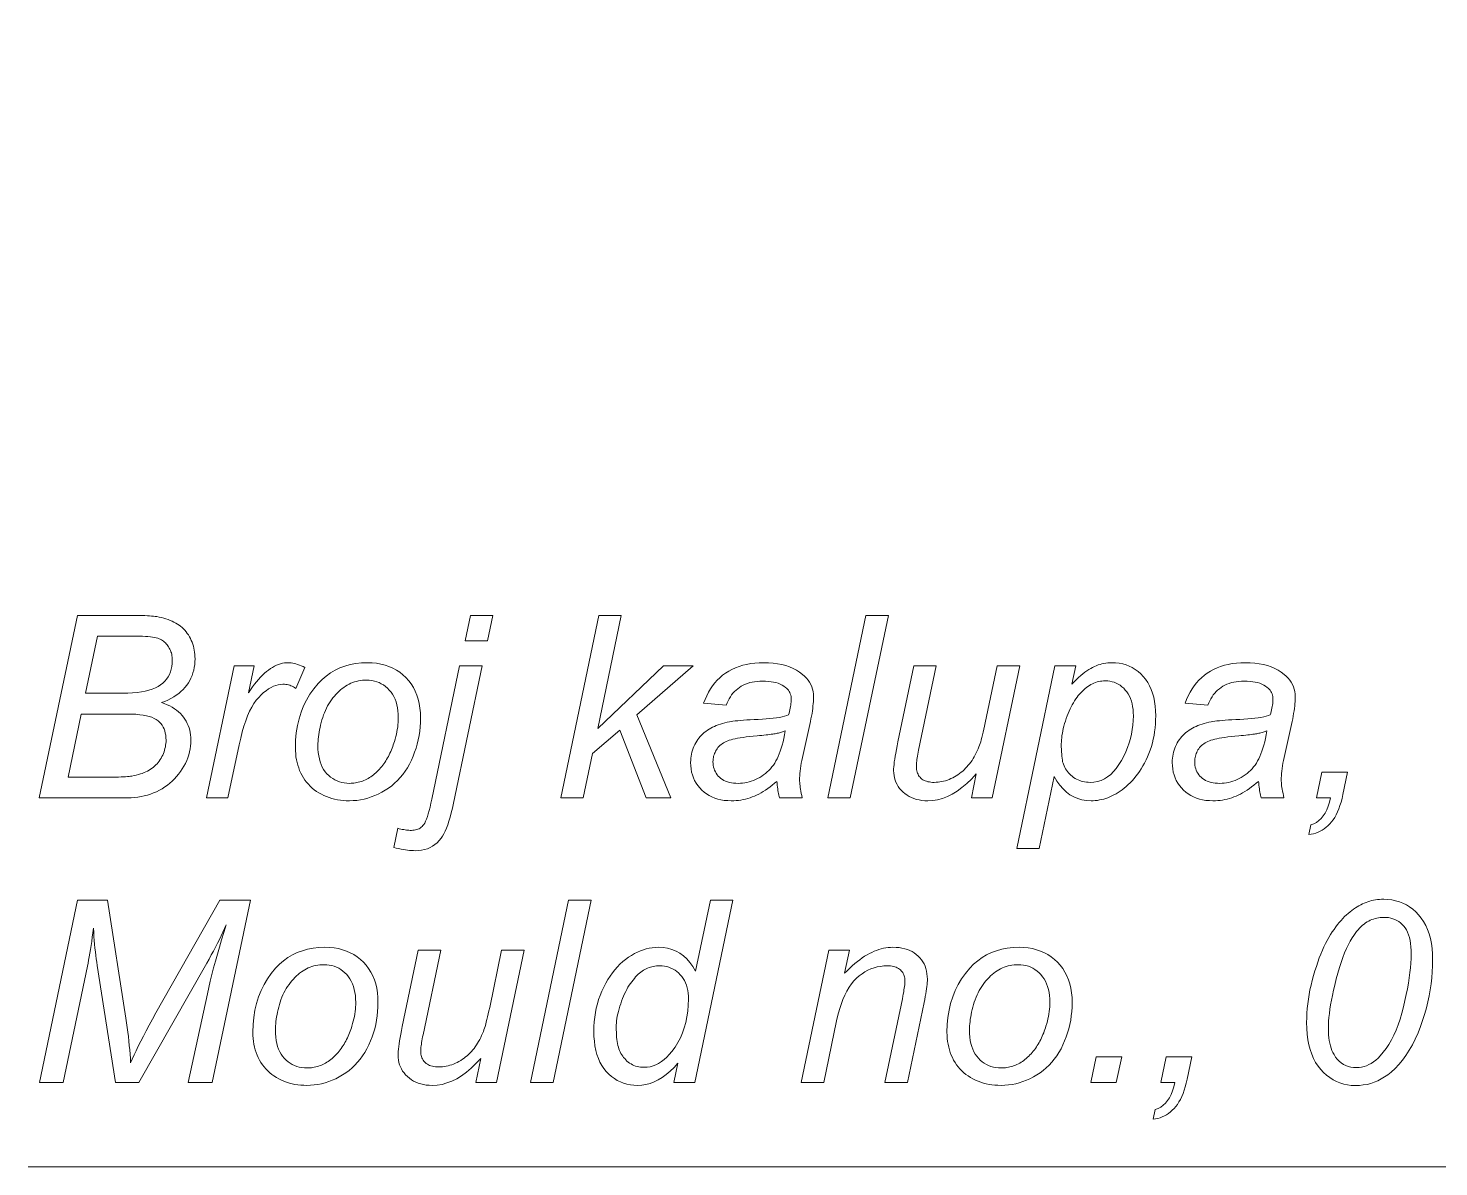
# Model space of a CAD drawing. Extents: x 0 to 420, y 0 to 594.
# Drawn here: x 56.92 to 80.12, y 207.72 to 226.45 of the extents above; entities that cross this region are included whole.
import ezdxf

# ---------------------------------------------------------------- set-up
doc = ezdxf.new("R2010")
doc.units = 0

msp = doc.modelspace()

# ---------------------------------------------------------------- linework, layer by layer
at = {"lineweight": 13}
msp.add_lwpolyline([(132.351, 299.588), (115.354, 207.718), (56.916, 207.718)], dxfattribs=at)
for points in [[(57.098, 213.788), (57.726, 216.788), (58.655, 216.788), (58.705, 216.788), (58.751, 216.787), (58.796, 216.786), (58.837, 216.785), (58.876, 216.783), (58.913, 216.781), (58.946, 216.778), (58.977, 216.775), (59.006, 216.771), (59.032, 216.768), (59.071, 216.76), (59.109, 216.752), (59.146, 216.742), (59.182, 216.731), (59.217, 216.72), (59.25, 216.707), (59.282, 216.693), (59.313, 216.679), (59.342, 216.663), (59.37, 216.646), (59.397, 216.628), (59.423, 216.609), (59.448, 216.588), (59.471, 216.566), (59.493, 216.543), (59.514, 216.519), (59.533, 216.493), (59.551, 216.466), (59.569, 216.438), (59.584, 216.408), (59.599, 216.378), (59.612, 216.347), (59.623, 216.315), (59.633, 216.283), (59.641, 216.25), (59.648, 216.217), (59.653, 216.182), (59.657, 216.147), (59.659, 216.112), (59.66, 216.076), (59.659, 216.027), (59.655, 215.979), (59.648, 215.933), (59.638, 215.887), (59.626, 215.843), (59.611, 215.8), (59.593, 215.758), (59.573, 215.718), (59.55, 215.678), (59.524, 215.64), (59.495, 215.603), (59.464, 215.568), (59.429, 215.535), (59.392, 215.504), (59.352, 215.474), (59.309, 215.447), (59.263, 215.421), (59.214, 215.396), (59.162, 215.374), (59.107, 215.354), (59.155, 215.337), (59.2, 215.318), (59.243, 215.298), (59.283, 215.277), (59.32, 215.254), (59.355, 215.229), (59.388, 215.202), (59.419, 215.174), (59.446, 215.144), (59.472, 215.113), (59.495, 215.08), (59.515, 215.047), (59.533, 215.012), (59.549, 214.976), (59.562, 214.939), (59.573, 214.901), (59.582, 214.862), (59.588, 214.821), (59.591, 214.78), (59.592, 214.738), (59.591, 214.688), (59.587, 214.639), (59.58, 214.591), (59.57, 214.543), (59.557, 214.495), (59.541, 214.448), (59.523, 214.401), (59.501, 214.354), (59.477, 214.308), (59.45, 214.263), (59.421, 214.218), (59.39, 214.176), (59.357, 214.136), (59.322, 214.098), (59.285, 214.062), (59.246, 214.027), (59.206, 213.995), (59.164, 213.966), (59.12, 213.938), (59.074, 213.912), (59.026, 213.888), (58.978, 213.867), (58.928, 213.849), (58.878, 213.833), (58.826, 213.819), (58.773, 213.808), (58.719, 213.799), (58.664, 213.793), (58.608, 213.789), (58.551, 213.788)], [(64.103, 216.369), (64.191, 216.788), (64.557, 216.788), (64.469, 216.369)], [(65.676, 213.788), (66.305, 216.788), (66.673, 216.788), (66.284, 214.928), (67.365, 215.961), (67.854, 215.961), (66.927, 215.151), (67.487, 213.788), (67.082, 213.788), (66.648, 214.903), (66.198, 214.515), (66.047, 213.788)], [(70.07, 213.788), (70.696, 216.788), (71.067, 216.788), (70.44, 213.788)], [(57.859, 215.507), (58.467, 215.507), (58.552, 215.508), (58.632, 215.513), (58.706, 215.52), (58.777, 215.529), (58.842, 215.542), (58.902, 215.557), (58.957, 215.575), (59.008, 215.596), (59.053, 215.62), (59.094, 215.646), (59.131, 215.675), (59.163, 215.707), (59.192, 215.741), (59.217, 215.778), (59.238, 215.817), (59.255, 215.859), (59.268, 215.903), (59.278, 215.95), (59.284, 215.999), (59.285, 216.051), (59.285, 216.076), (59.283, 216.101), (59.28, 216.124), (59.276, 216.147), (59.271, 216.17), (59.264, 216.191), (59.256, 216.212), (59.248, 216.232), (59.237, 216.252), (59.226, 216.27), (59.214, 216.288), (59.201, 216.305), (59.187, 216.321), (59.172, 216.336), (59.157, 216.35), (59.141, 216.363), (59.124, 216.375), (59.106, 216.386), (59.087, 216.395), (59.068, 216.404), (59.046, 216.412), (59.021, 216.419), (58.992, 216.426), (58.96, 216.431), (58.925, 216.436), (58.885, 216.44), (58.843, 216.443), (58.797, 216.445), (58.747, 216.446), (58.694, 216.446), (58.056, 216.446)], [(59.85, 213.788), (60.305, 215.961), (60.632, 215.961), (60.54, 215.517), (60.573, 215.566), (60.607, 215.613), (60.64, 215.656), (60.673, 215.698), (60.706, 215.736), (60.739, 215.772), (60.771, 215.805), (60.804, 215.836), (60.836, 215.864), (60.868, 215.89), (60.901, 215.913), (60.933, 215.933), (60.965, 215.951), (60.998, 215.967), (61.031, 215.98), (61.064, 215.991), (61.097, 216), (61.13, 216.006), (61.163, 216.009), (61.197, 216.01), (61.219, 216.01), (61.243, 216.007), (61.268, 216.003), (61.293, 215.998), (61.32, 215.99), (61.348, 215.982), (61.377, 215.971), (61.406, 215.959), (61.437, 215.946), (61.469, 215.931), (61.318, 215.587), (61.298, 215.6), (61.278, 215.612), (61.258, 215.622), (61.238, 215.631), (61.217, 215.639), (61.196, 215.645), (61.174, 215.65), (61.152, 215.654), (61.13, 215.656), (61.107, 215.656), (61.068, 215.654), (61.029, 215.648), (60.989, 215.637), (60.95, 215.622), (60.91, 215.602), (60.87, 215.578), (60.83, 215.55), (60.789, 215.518), (60.749, 215.481), (60.708, 215.439), (60.668, 215.393), (60.629, 215.339), (60.593, 215.278), (60.558, 215.211), (60.525, 215.136), (60.494, 215.055), (60.464, 214.966), (60.437, 214.871), (60.411, 214.769), (60.386, 214.66), (60.202, 213.788)], [(61.311, 214.613), (61.315, 214.738), (61.326, 214.859), (61.345, 214.975), (61.371, 215.087), (61.405, 215.194), (61.446, 215.298), (61.495, 215.396), (61.551, 215.491), (61.615, 215.581), (61.686, 215.667), (61.75, 215.732), (61.817, 215.79), (61.889, 215.842), (61.964, 215.887), (62.043, 215.924), (62.126, 215.955), (62.213, 215.979), (62.303, 215.997), (62.398, 216.007), (62.496, 216.01), (62.573, 216.008), (62.647, 216.001), (62.718, 215.988), (62.786, 215.971), (62.851, 215.949), (62.913, 215.922), (62.972, 215.89), (63.027, 215.853), (63.08, 215.812), (63.13, 215.765), (63.175, 215.714), (63.216, 215.66), (63.252, 215.602), (63.284, 215.541), (63.31, 215.476), (63.332, 215.408), (63.348, 215.337), (63.36, 215.262), (63.368, 215.184), (63.37, 215.102), (63.369, 215.027), (63.364, 214.954), (63.356, 214.882), (63.346, 214.811), (63.332, 214.74), (63.316, 214.671), (63.296, 214.603), (63.273, 214.536), (63.247, 214.47), (63.219, 214.405), (63.187, 214.342), (63.153, 214.282), (63.116, 214.225), (63.077, 214.171), (63.035, 214.12), (62.991, 214.072), (62.944, 214.028), (62.895, 213.986), (62.842, 213.947), (62.788, 213.911), (62.732, 213.878), (62.675, 213.849), (62.618, 213.823), (62.56, 213.801), (62.501, 213.782), (62.442, 213.766), (62.382, 213.754), (62.322, 213.746), (62.261, 213.741), (62.2, 213.739), (62.149, 213.74), (62.1, 213.743), (62.051, 213.749), (62.004, 213.756), (61.957, 213.766), (61.912, 213.778), (61.867, 213.792), (61.823, 213.808), (61.78, 213.827), (61.738, 213.847), (61.698, 213.87), (61.659, 213.894), (61.622, 213.921), (61.588, 213.949), (61.555, 213.978), (61.524, 214.01), (61.495, 214.043), (61.469, 214.079), (61.444, 214.116), (61.421, 214.154), (61.4, 214.195), (61.381, 214.236), (61.365, 214.279), (61.351, 214.323), (61.339, 214.368), (61.329, 214.415), (61.321, 214.462), (61.316, 214.511), (61.313, 214.561)], [(62.93, 212.972), (62.996, 213.287), (63.021, 213.28), (63.045, 213.274), (63.069, 213.269), (63.093, 213.264), (63.115, 213.261), (63.138, 213.257), (63.159, 213.255), (63.18, 213.253), (63.201, 213.252), (63.221, 213.252), (63.244, 213.253), (63.266, 213.255), (63.288, 213.259), (63.308, 213.265), (63.327, 213.272), (63.346, 213.28), (63.363, 213.291), (63.38, 213.302), (63.395, 213.316), (63.41, 213.331), (63.424, 213.349), (63.438, 213.373), (63.453, 213.403), (63.467, 213.438), (63.482, 213.479), (63.497, 213.526), (63.511, 213.578), (63.526, 213.636), (63.541, 213.699), (63.556, 213.768), (64.013, 215.961), (64.383, 215.961), (63.912, 213.7), (63.895, 213.618), (63.876, 213.541), (63.857, 213.47), (63.838, 213.404), (63.818, 213.344), (63.797, 213.289), (63.776, 213.239), (63.755, 213.195), (63.732, 213.156), (63.71, 213.123), (63.678, 213.084), (63.644, 213.049), (63.607, 213.019), (63.568, 212.992), (63.526, 212.969), (63.482, 212.951), (63.436, 212.937), (63.387, 212.927), (63.336, 212.92), (63.282, 212.918), (63.252, 212.919), (63.222, 212.92), (63.189, 212.923), (63.156, 212.927), (63.121, 212.932), (63.086, 212.938), (63.049, 212.944), (63.01, 212.952), (62.971, 212.961)], [(69.233, 214.058), (69.195, 214.026), (69.157, 213.995), (69.119, 213.967), (69.081, 213.94), (69.044, 213.915), (69.007, 213.891), (68.971, 213.87), (68.934, 213.85), (68.898, 213.832), (68.863, 213.816), (68.827, 213.801), (68.79, 213.788), (68.754, 213.777), (68.716, 213.767), (68.678, 213.758), (68.64, 213.751), (68.601, 213.746), (68.562, 213.742), (68.522, 213.74), (68.482, 213.739), (68.423, 213.741), (68.366, 213.746), (68.312, 213.755), (68.26, 213.767), (68.21, 213.783), (68.163, 213.803), (68.118, 213.826), (68.075, 213.852), (68.035, 213.882), (67.997, 213.916), (67.962, 213.952), (67.931, 213.991), (67.903, 214.031), (67.879, 214.073), (67.859, 214.118), (67.842, 214.164), (67.829, 214.212), (67.82, 214.263), (67.815, 214.315), (67.813, 214.369), (67.814, 214.405), (67.816, 214.44), (67.82, 214.475), (67.826, 214.508), (67.834, 214.541), (67.843, 214.573), (67.853, 214.604), (67.866, 214.634), (67.88, 214.663), (67.896, 214.692), (67.913, 214.719), (67.931, 214.745), (67.95, 214.771), (67.971, 214.795), (67.992, 214.818), (68.015, 214.84), (68.038, 214.861), (68.063, 214.88), (68.089, 214.899), (68.116, 214.917), (68.144, 214.933), (68.173, 214.949), (68.203, 214.963), (68.235, 214.977), (68.268, 214.99), (68.302, 215.001), (68.338, 215.012), (68.374, 215.022), (68.412, 215.031), (68.451, 215.038), (68.478, 215.043), (68.51, 215.048), (68.546, 215.052), (68.587, 215.056), (68.632, 215.06), (68.682, 215.064), (68.736, 215.068), (68.794, 215.071), (68.857, 215.074), (68.925, 215.077), (68.993, 215.081), (69.057, 215.085), (69.117, 215.09), (69.173, 215.096), (69.225, 215.103), (69.273, 215.111), (69.317, 215.119), (69.357, 215.129), (69.393, 215.14), (69.425, 215.151), (69.434, 215.181), (69.441, 215.209), (69.447, 215.237), (69.453, 215.264), (69.458, 215.29), (69.461, 215.314), (69.464, 215.338), (69.467, 215.361), (69.468, 215.382), (69.468, 215.403), (69.467, 215.428), (69.465, 215.452), (69.46, 215.475), (69.453, 215.497), (69.445, 215.518), (69.434, 215.537), (69.422, 215.556), (69.408, 215.574), (69.392, 215.59), (69.374, 215.605), (69.347, 215.625), (69.318, 215.642), (69.286, 215.657), (69.252, 215.671), (69.216, 215.682), (69.177, 215.691), (69.136, 215.698), (69.092, 215.703), (69.046, 215.707), (68.998, 215.708), (68.952, 215.707), (68.908, 215.703), (68.865, 215.698), (68.825, 215.691), (68.786, 215.682), (68.748, 215.67), (68.713, 215.657), (68.679, 215.641), (68.647, 215.624), (68.616, 215.604), (68.587, 215.583), (68.56, 215.559), (68.534, 215.534), (68.51, 215.508), (68.488, 215.479), (68.467, 215.449), (68.448, 215.417), (68.43, 215.383), (68.414, 215.348), (68.4, 215.311), (68.026, 215.343), (68.05, 215.406), (68.077, 215.467), (68.106, 215.524), (68.139, 215.578), (68.174, 215.629), (68.211, 215.677), (68.252, 215.722), (68.295, 215.764), (68.34, 215.803), (68.389, 215.839), (68.44, 215.871), (68.493, 215.9), (68.55, 215.926), (68.609, 215.949), (68.67, 215.967), (68.734, 215.983), (68.801, 215.995), (68.87, 216.004), (68.942, 216.009), (69.016, 216.01), (69.095, 216.008), (69.171, 216.003), (69.243, 215.993), (69.312, 215.98), (69.377, 215.962), (69.439, 215.941), (69.498, 215.916), (69.554, 215.887), (69.606, 215.855), (69.655, 215.818), (69.689, 215.789), (69.719, 215.757), (69.746, 215.724), (69.77, 215.69), (69.79, 215.653), (69.806, 215.615), (69.818, 215.575), (69.827, 215.534), (69.833, 215.491), (69.835, 215.446), (69.834, 215.41), (69.833, 215.374), (69.83, 215.336), (69.826, 215.298), (69.822, 215.258), (69.816, 215.217), (69.81, 215.175), (69.802, 215.132), (69.793, 215.088), (69.783, 215.042), (69.663, 214.502), (69.652, 214.452), (69.642, 214.403), (69.633, 214.356), (69.626, 214.311), (69.62, 214.268), (69.615, 214.227), (69.611, 214.188), (69.608, 214.151), (69.606, 214.116), (69.605, 214.083), (69.606, 214.061), (69.607, 214.038), (69.609, 214.013), (69.613, 213.986), (69.617, 213.958), (69.622, 213.928), (69.627, 213.895), (69.634, 213.861), (69.642, 213.826), (69.65, 213.788), (69.276, 213.788), (69.27, 213.81), (69.264, 213.833), (69.259, 213.857), (69.254, 213.882), (69.25, 213.909), (69.246, 213.936), (69.242, 213.965), (69.239, 213.995), (69.236, 214.026)], [(72.513, 214.181), (72.435, 214.097), (72.356, 214.022), (72.277, 213.956), (72.198, 213.898), (72.118, 213.849), (72.038, 213.81), (71.957, 213.779), (71.876, 213.757), (71.795, 213.743), (71.713, 213.739), (71.664, 213.74), (71.616, 213.745), (71.571, 213.752), (71.527, 213.762), (71.486, 213.775), (71.446, 213.791), (71.408, 213.81), (71.373, 213.831), (71.339, 213.856), (71.307, 213.883), (71.278, 213.913), (71.251, 213.943), (71.228, 213.976), (71.208, 214.009), (71.191, 214.044), (71.177, 214.08), (71.166, 214.117), (71.159, 214.155), (71.154, 214.195), (71.152, 214.236), (71.153, 214.266), (71.155, 214.299), (71.159, 214.336), (71.164, 214.377), (71.17, 214.422), (71.178, 214.471), (71.187, 214.524), (71.197, 214.581), (71.209, 214.642), (71.222, 214.707), (71.484, 215.961), (71.854, 215.961), (71.564, 214.572), (71.557, 214.538), (71.551, 214.505), (71.545, 214.474), (71.54, 214.445), (71.536, 214.417), (71.533, 214.391), (71.53, 214.366), (71.528, 214.343), (71.527, 214.322), (71.527, 214.302), (71.528, 214.278), (71.53, 214.255), (71.534, 214.233), (71.539, 214.212), (71.546, 214.192), (71.554, 214.174), (71.564, 214.156), (71.575, 214.14), (71.587, 214.125), (71.602, 214.11), (71.617, 214.097), (71.634, 214.086), (71.653, 214.075), (71.673, 214.066), (71.694, 214.059), (71.717, 214.053), (71.741, 214.048), (71.766, 214.045), (71.793, 214.042), (71.822, 214.042), (71.853, 214.043), (71.884, 214.045), (71.914, 214.049), (71.945, 214.054), (71.975, 214.061), (72.006, 214.069), (72.036, 214.079), (72.066, 214.09), (72.096, 214.103), (72.126, 214.118), (72.155, 214.133), (72.183, 214.15), (72.211, 214.168), (72.238, 214.187), (72.264, 214.207), (72.289, 214.228), (72.313, 214.25), (72.337, 214.273), (72.359, 214.297), (72.381, 214.322), (72.402, 214.348), (72.423, 214.376), (72.442, 214.404), (72.461, 214.433), (72.479, 214.463), (72.496, 214.494), (72.512, 214.526), (72.528, 214.559), (72.542, 214.592), (72.556, 214.627), (72.565, 214.651), (72.575, 214.679), (72.585, 214.71), (72.595, 214.744), (72.605, 214.782), (72.615, 214.823), (72.626, 214.868), (72.638, 214.916), (72.649, 214.967), (72.661, 215.022), (72.857, 215.961), (73.228, 215.961), (72.773, 213.788), (72.431, 213.788)], [(73.178, 212.955), (73.807, 215.961), (74.148, 215.961), (74.085, 215.658), (74.123, 215.697), (74.159, 215.733), (74.196, 215.767), (74.231, 215.798), (74.265, 215.827), (74.299, 215.853), (74.332, 215.877), (74.364, 215.898), (74.395, 215.917), (74.426, 215.934), (74.456, 215.948), (74.487, 215.961), (74.517, 215.973), (74.549, 215.983), (74.58, 215.991), (74.612, 215.998), (74.645, 216.004), (74.677, 216.007), (74.711, 216.01), (74.744, 216.01), (74.805, 216.008), (74.864, 216.001), (74.921, 215.99), (74.976, 215.974), (75.028, 215.954), (75.079, 215.929), (75.127, 215.9), (75.173, 215.866), (75.218, 215.827), (75.26, 215.784), (75.298, 215.737), (75.333, 215.686), (75.364, 215.631), (75.391, 215.572), (75.413, 215.509), (75.431, 215.443), (75.446, 215.372), (75.456, 215.297), (75.462, 215.219), (75.464, 215.137), (75.463, 215.069), (75.46, 215.003), (75.454, 214.938), (75.446, 214.875), (75.436, 214.812), (75.424, 214.751), (75.409, 214.691), (75.392, 214.632), (75.373, 214.574), (75.352, 214.518), (75.329, 214.463), (75.305, 214.41), (75.28, 214.36), (75.253, 214.312), (75.226, 214.266), (75.198, 214.222), (75.169, 214.18), (75.139, 214.141), (75.108, 214.103), (75.075, 214.068), (75.043, 214.035), (75.01, 214.004), (74.977, 213.975), (74.944, 213.947), (74.911, 213.921), (74.877, 213.897), (74.844, 213.875), (74.811, 213.854), (74.777, 213.836), (74.744, 213.819), (74.71, 213.804), (74.676, 213.79), (74.642, 213.778), (74.608, 213.768), (74.574, 213.759), (74.54, 213.752), (74.505, 213.746), (74.47, 213.742), (74.435, 213.74), (74.4, 213.739), (74.324, 213.743), (74.251, 213.755), (74.181, 213.775), (74.116, 213.802), (74.053, 213.838), (73.994, 213.882), (73.939, 213.933), (73.887, 213.993), (73.839, 214.061), (73.794, 214.136), (73.549, 212.955)], [(77.157, 214.058), (77.118, 214.026), (77.08, 213.995), (77.042, 213.967), (77.005, 213.94), (76.968, 213.915), (76.931, 213.891), (76.894, 213.87), (76.858, 213.85), (76.822, 213.832), (76.786, 213.816), (76.75, 213.801), (76.714, 213.788), (76.677, 213.777), (76.64, 213.767), (76.602, 213.758), (76.564, 213.751), (76.525, 213.746), (76.486, 213.742), (76.446, 213.74), (76.406, 213.739), (76.347, 213.741), (76.29, 213.746), (76.236, 213.755), (76.184, 213.767), (76.134, 213.783), (76.087, 213.803), (76.042, 213.826), (75.999, 213.852), (75.959, 213.882), (75.921, 213.916), (75.886, 213.952), (75.854, 213.991), (75.827, 214.031), (75.803, 214.073), (75.782, 214.118), (75.766, 214.164), (75.753, 214.212), (75.744, 214.263), (75.738, 214.315), (75.736, 214.369), (75.737, 214.405), (75.74, 214.44), (75.744, 214.475), (75.75, 214.508), (75.757, 214.541), (75.766, 214.573), (75.777, 214.604), (75.789, 214.634), (75.804, 214.663), (75.819, 214.692), (75.836, 214.719), (75.855, 214.745), (75.874, 214.771), (75.894, 214.795), (75.916, 214.818), (75.938, 214.84), (75.962, 214.861), (75.987, 214.88), (76.012, 214.899), (76.039, 214.917), (76.067, 214.933), (76.097, 214.949), (76.127, 214.963), (76.159, 214.977), (76.192, 214.99), (76.226, 215.001), (76.261, 215.012), (76.298, 215.022), (76.336, 215.031), (76.375, 215.038), (76.402, 215.043), (76.434, 215.048), (76.47, 215.052), (76.511, 215.056), (76.556, 215.06), (76.605, 215.064), (76.659, 215.068), (76.718, 215.071), (76.781, 215.074), (76.849, 215.077), (76.916, 215.081), (76.98, 215.085), (77.04, 215.09), (77.096, 215.096), (77.148, 215.103), (77.196, 215.111), (77.24, 215.119), (77.28, 215.129), (77.317, 215.14), (77.349, 215.151), (77.357, 215.181), (77.364, 215.209), (77.371, 215.237), (77.376, 215.264), (77.381, 215.29), (77.385, 215.314), (77.388, 215.338), (77.39, 215.361), (77.391, 215.382), (77.392, 215.403), (77.391, 215.428), (77.388, 215.452), (77.383, 215.475), (77.377, 215.497), (77.368, 215.518), (77.358, 215.537), (77.346, 215.556), (77.332, 215.574), (77.316, 215.59), (77.298, 215.605), (77.271, 215.625), (77.241, 215.642), (77.21, 215.657), (77.176, 215.671), (77.139, 215.682), (77.1, 215.691), (77.059, 215.698), (77.016, 215.703), (76.97, 215.707), (76.921, 215.708), (76.875, 215.707), (76.831, 215.703), (76.789, 215.698), (76.748, 215.691), (76.709, 215.682), (76.672, 215.67), (76.636, 215.657), (76.602, 215.641), (76.57, 215.624), (76.54, 215.604), (76.511, 215.583), (76.483, 215.559), (76.458, 215.534), (76.434, 215.508), (76.411, 215.479), (76.391, 215.449), (76.371, 215.417), (76.354, 215.383), (76.338, 215.348), (76.324, 215.311), (75.949, 215.343), (75.973, 215.406), (76, 215.467), (76.03, 215.524), (76.062, 215.578), (76.097, 215.629), (76.135, 215.677), (76.175, 215.722), (76.218, 215.764), (76.264, 215.803), (76.312, 215.839), (76.363, 215.871), (76.417, 215.9), (76.473, 215.926), (76.532, 215.949), (76.594, 215.967), (76.658, 215.983), (76.724, 215.995), (76.793, 216.004), (76.865, 216.009), (76.94, 216.01), (77.019, 216.008), (77.094, 216.003), (77.166, 215.993), (77.235, 215.98), (77.301, 215.962), (77.363, 215.941), (77.422, 215.916), (77.477, 215.887), (77.529, 215.855), (77.578, 215.818), (77.612, 215.789), (77.643, 215.757), (77.67, 215.724), (77.693, 215.69), (77.713, 215.653), (77.729, 215.615), (77.742, 215.575), (77.751, 215.534), (77.756, 215.491), (77.758, 215.446), (77.758, 215.41), (77.756, 215.374), (77.754, 215.336), (77.75, 215.298), (77.745, 215.258), (77.74, 215.217), (77.733, 215.175), (77.725, 215.132), (77.717, 215.088), (77.707, 215.042), (77.586, 214.502), (77.575, 214.452), (77.566, 214.403), (77.557, 214.356), (77.55, 214.311), (77.543, 214.268), (77.538, 214.227), (77.534, 214.188), (77.531, 214.151), (77.53, 214.116), (77.529, 214.083), (77.529, 214.061), (77.531, 214.038), (77.533, 214.013), (77.536, 213.986), (77.54, 213.958), (77.545, 213.928), (77.551, 213.895), (77.558, 213.861), (77.565, 213.826), (77.574, 213.788), (77.2, 213.788), (77.194, 213.81), (77.188, 213.833), (77.183, 213.857), (77.178, 213.882), (77.173, 213.909), (77.169, 213.936), (77.166, 213.965), (77.162, 213.995), (77.159, 214.026)], [(61.682, 214.65), (61.683, 214.59), (61.688, 214.533), (61.695, 214.479), (61.705, 214.428), (61.719, 214.38), (61.735, 214.335), (61.754, 214.293), (61.776, 214.253), (61.801, 214.217), (61.829, 214.184), (61.859, 214.154), (61.891, 214.127), (61.925, 214.103), (61.96, 214.083), (61.996, 214.065), (62.035, 214.051), (62.075, 214.04), (62.116, 214.032), (62.159, 214.027), (62.204, 214.025), (62.227, 214.026), (62.251, 214.027), (62.275, 214.03), (62.298, 214.033), (62.322, 214.037), (62.345, 214.043), (62.369, 214.049), (62.392, 214.056), (62.416, 214.064), (62.439, 214.074), (62.462, 214.084), (62.485, 214.095), (62.507, 214.107), (62.53, 214.12), (62.552, 214.134), (62.573, 214.149), (62.594, 214.165), (62.615, 214.183), (62.636, 214.201), (62.656, 214.22), (62.676, 214.24), (62.695, 214.26), (62.713, 214.281), (62.731, 214.303), (62.749, 214.325), (62.766, 214.348), (62.782, 214.371), (62.797, 214.395), (62.812, 214.419), (62.827, 214.444), (62.841, 214.469), (62.854, 214.495), (62.867, 214.521), (62.879, 214.548), (62.89, 214.575), (62.902, 214.602), (62.912, 214.63), (62.922, 214.658), (62.931, 214.686), (62.94, 214.715), (62.952, 214.755), (62.963, 214.795), (62.973, 214.835), (62.981, 214.875), (62.988, 214.914), (62.994, 214.952), (62.998, 214.991), (63.001, 215.029), (63.003, 215.066), (63.004, 215.104), (63.002, 215.161), (62.998, 215.216), (62.99, 215.269), (62.98, 215.319), (62.967, 215.366), (62.95, 215.41), (62.931, 215.452), (62.909, 215.491), (62.884, 215.527), (62.855, 215.561), (62.825, 215.592), (62.793, 215.62), (62.759, 215.644), (62.724, 215.665), (62.688, 215.683), (62.65, 215.698), (62.61, 215.709), (62.569, 215.717), (62.526, 215.722), (62.482, 215.724), (62.447, 215.723), (62.414, 215.721), (62.38, 215.716), (62.348, 215.711), (62.316, 215.703), (62.284, 215.694), (62.253, 215.683), (62.223, 215.671), (62.194, 215.657), (62.165, 215.641), (62.136, 215.624), (62.109, 215.605), (62.081, 215.584), (62.055, 215.562), (62.028, 215.539), (62.003, 215.514), (61.978, 215.487), (61.953, 215.459), (61.929, 215.43), (61.906, 215.399), (61.883, 215.366), (61.862, 215.333), (61.842, 215.298), (61.823, 215.263), (61.806, 215.226), (61.789, 215.188), (61.774, 215.15), (61.76, 215.11), (61.748, 215.069), (61.736, 215.027), (61.726, 214.985), (61.717, 214.944), (61.708, 214.904), (61.701, 214.865), (61.695, 214.827), (61.69, 214.79), (61.687, 214.753), (61.684, 214.718), (61.682, 214.683)], [(73.911, 214.676), (73.911, 214.629), (73.912, 214.585), (73.914, 214.544), (73.917, 214.505), (73.92, 214.47), (73.924, 214.438), (73.928, 214.408), (73.933, 214.382), (73.939, 214.359), (73.946, 214.339), (73.957, 214.312), (73.969, 214.287), (73.982, 214.263), (73.997, 214.24), (74.013, 214.218), (74.031, 214.197), (74.05, 214.177), (74.07, 214.158), (74.091, 214.141), (74.114, 214.124), (74.137, 214.108), (74.162, 214.094), (74.187, 214.082), (74.213, 214.071), (74.239, 214.062), (74.267, 214.055), (74.295, 214.049), (74.324, 214.045), (74.353, 214.043), (74.384, 214.042), (74.446, 214.045), (74.507, 214.056), (74.564, 214.074), (74.619, 214.099), (74.672, 214.132), (74.723, 214.171), (74.77, 214.218), (74.816, 214.272), (74.859, 214.333), (74.899, 214.401), (74.937, 214.473), (74.97, 214.545), (75, 214.618), (75.025, 214.691), (75.047, 214.764), (75.064, 214.837), (75.078, 214.911), (75.088, 214.985), (75.094, 215.06), (75.096, 215.135), (75.095, 215.189), (75.091, 215.24), (75.084, 215.289), (75.075, 215.335), (75.063, 215.379), (75.048, 215.421), (75.031, 215.46), (75.011, 215.496), (74.989, 215.53), (74.964, 215.561), (74.937, 215.59), (74.909, 215.615), (74.879, 215.638), (74.848, 215.658), (74.816, 215.674), (74.782, 215.688), (74.747, 215.698), (74.711, 215.706), (74.674, 215.71), (74.635, 215.712), (74.607, 215.711), (74.58, 215.709), (74.553, 215.705), (74.526, 215.7), (74.499, 215.693), (74.473, 215.685), (74.448, 215.675), (74.423, 215.664), (74.398, 215.651), (74.373, 215.637), (74.35, 215.621), (74.326, 215.604), (74.303, 215.586), (74.28, 215.565), (74.257, 215.544), (74.235, 215.521), (74.213, 215.496), (74.191, 215.47), (74.17, 215.443), (74.149, 215.414), (74.129, 215.384), (74.11, 215.352), (74.091, 215.319), (74.072, 215.285), (74.055, 215.249), (74.038, 215.212), (74.022, 215.174), (74.007, 215.134), (73.992, 215.093), (73.979, 215.051), (73.966, 215.008), (73.954, 214.967), (73.944, 214.927), (73.935, 214.888), (73.928, 214.85), (73.922, 214.813), (73.917, 214.777), (73.914, 214.742), (73.912, 214.709)], [(57.571, 214.128), (58.254, 214.128), (58.307, 214.128), (58.356, 214.128), (58.401, 214.129), (58.443, 214.131), (58.482, 214.132), (58.517, 214.134), (58.548, 214.137), (58.576, 214.14), (58.6, 214.143), (58.62, 214.146), (58.658, 214.153), (58.694, 214.161), (58.728, 214.17), (58.761, 214.18), (58.793, 214.19), (58.823, 214.202), (58.852, 214.215), (58.879, 214.228), (58.905, 214.242), (58.929, 214.258), (58.953, 214.274), (58.975, 214.291), (58.996, 214.309), (59.016, 214.329), (59.035, 214.349), (59.053, 214.37), (59.071, 214.393), (59.087, 214.416), (59.102, 214.44), (59.116, 214.465), (59.128, 214.491), (59.14, 214.517), (59.15, 214.544), (59.159, 214.571), (59.166, 214.597), (59.172, 214.625), (59.177, 214.652), (59.18, 214.68), (59.183, 214.707), (59.183, 214.736), (59.182, 214.777), (59.178, 214.816), (59.171, 214.853), (59.162, 214.888), (59.15, 214.921), (59.136, 214.952), (59.119, 214.981), (59.099, 215.008), (59.076, 215.033), (59.051, 215.056), (59.022, 215.077), (58.989, 215.095), (58.951, 215.112), (58.907, 215.126), (58.86, 215.138), (58.807, 215.148), (58.75, 215.155), (58.687, 215.161), (58.62, 215.164), (58.549, 215.165), (57.788, 215.165)], [(69.37, 214.889), (69.354, 214.883), (69.339, 214.877), (69.322, 214.872), (69.306, 214.867), (69.29, 214.862), (69.273, 214.857), (69.256, 214.853), (69.238, 214.849), (69.221, 214.845), (69.203, 214.842), (69.184, 214.839), (69.163, 214.835), (69.139, 214.832), (69.113, 214.829), (69.084, 214.825), (69.053, 214.822), (69.02, 214.818), (68.984, 214.814), (68.946, 214.811), (68.906, 214.807), (68.843, 214.801), (68.784, 214.795), (68.729, 214.789), (68.677, 214.782), (68.63, 214.775), (68.586, 214.767), (68.546, 214.76), (68.51, 214.751), (68.478, 214.743), (68.449, 214.735), (68.423, 214.725), (68.399, 214.715), (68.375, 214.703), (68.353, 214.691), (68.333, 214.677), (68.313, 214.663), (68.295, 214.647), (68.278, 214.631), (68.263, 214.613), (68.249, 214.594), (68.236, 214.575), (68.224, 214.555), (68.214, 214.535), (68.205, 214.514), (68.198, 214.493), (68.192, 214.472), (68.187, 214.45), (68.184, 214.427), (68.182, 214.405), (68.181, 214.382), (68.182, 214.351), (68.185, 214.322), (68.191, 214.293), (68.198, 214.266), (68.208, 214.24), (68.22, 214.215), (68.234, 214.191), (68.25, 214.168), (68.268, 214.146), (68.289, 214.126), (68.311, 214.107), (68.335, 214.09), (68.361, 214.075), (68.389, 214.062), (68.419, 214.051), (68.45, 214.041), (68.484, 214.034), (68.519, 214.029), (68.556, 214.026), (68.595, 214.025), (68.631, 214.026), (68.668, 214.029), (68.704, 214.034), (68.74, 214.041), (68.775, 214.05), (68.81, 214.06), (68.845, 214.073), (68.88, 214.088), (68.914, 214.104), (68.949, 214.123), (68.982, 214.143), (69.014, 214.165), (69.044, 214.188), (69.073, 214.213), (69.1, 214.239), (69.127, 214.267), (69.151, 214.296), (69.174, 214.327), (69.196, 214.36), (69.217, 214.394), (69.236, 214.43), (69.254, 214.469), (69.272, 214.511), (69.288, 214.557), (69.304, 214.605), (69.319, 214.656), (69.333, 214.71), (69.346, 214.766), (69.359, 214.826)], [(77.294, 214.889), (77.278, 214.883), (77.262, 214.877), (77.246, 214.872), (77.23, 214.867), (77.213, 214.862), (77.196, 214.857), (77.179, 214.853), (77.162, 214.849), (77.145, 214.845), (77.127, 214.842), (77.108, 214.839), (77.087, 214.835), (77.063, 214.832), (77.037, 214.829), (77.008, 214.825), (76.977, 214.822), (76.944, 214.818), (76.908, 214.814), (76.87, 214.811), (76.829, 214.807), (76.766, 214.801), (76.707, 214.795), (76.652, 214.789), (76.601, 214.782), (76.553, 214.775), (76.51, 214.767), (76.47, 214.76), (76.434, 214.751), (76.401, 214.743), (76.373, 214.735), (76.347, 214.725), (76.322, 214.715), (76.299, 214.703), (76.277, 214.691), (76.256, 214.677), (76.237, 214.663), (76.219, 214.647), (76.202, 214.631), (76.186, 214.613), (76.172, 214.594), (76.159, 214.575), (76.148, 214.555), (76.138, 214.535), (76.129, 214.514), (76.122, 214.493), (76.116, 214.472), (76.111, 214.45), (76.107, 214.427), (76.105, 214.405), (76.105, 214.382), (76.106, 214.351), (76.109, 214.322), (76.114, 214.293), (76.122, 214.266), (76.132, 214.24), (76.143, 214.215), (76.157, 214.191), (76.173, 214.168), (76.192, 214.146), (76.212, 214.126), (76.235, 214.107), (76.259, 214.09), (76.285, 214.075), (76.313, 214.062), (76.342, 214.051), (76.374, 214.041), (76.407, 214.034), (76.442, 214.029), (76.479, 214.026), (76.518, 214.025), (76.555, 214.026), (76.591, 214.029), (76.627, 214.034), (76.663, 214.041), (76.699, 214.05), (76.734, 214.06), (76.769, 214.073), (76.804, 214.088), (76.838, 214.104), (76.872, 214.123), (76.905, 214.143), (76.937, 214.165), (76.968, 214.188), (76.997, 214.213), (77.024, 214.239), (77.05, 214.267), (77.075, 214.296), (77.098, 214.327), (77.12, 214.36), (77.14, 214.394), (77.159, 214.43), (77.178, 214.469), (77.195, 214.511), (77.212, 214.557), (77.228, 214.605), (77.243, 214.656), (77.257, 214.71), (77.27, 214.766), (77.282, 214.826)], [(78.11, 213.788), (78.198, 214.208), (78.62, 214.208), (78.544, 213.841), (78.529, 213.777), (78.513, 213.717), (78.495, 213.659), (78.476, 213.606), (78.455, 213.556), (78.433, 213.509), (78.409, 213.466), (78.384, 213.427), (78.357, 213.391), (78.328, 213.358), (78.298, 213.329), (78.268, 213.302), (78.236, 213.278), (78.203, 213.256), (78.169, 213.238), (78.134, 213.221), (78.098, 213.208), (78.061, 213.197), (78.022, 213.188), (77.983, 213.182), (78.018, 213.344), (78.065, 213.361), (78.109, 213.383), (78.149, 213.412), (78.186, 213.447), (78.22, 213.489), (78.251, 213.536), (78.278, 213.59), (78.302, 213.65), (78.322, 213.716), (78.339, 213.788)], [(57.1, 209.106), (57.726, 212.106), (58.219, 212.106), (58.522, 210.162), (58.534, 210.086), (58.544, 210.01), (58.554, 209.935), (58.563, 209.861), (58.571, 209.787), (58.579, 209.714), (58.585, 209.641), (58.591, 209.569), (58.596, 209.498), (58.6, 209.427), (58.627, 209.49), (58.657, 209.557), (58.69, 209.628), (58.727, 209.704), (58.767, 209.784), (58.81, 209.868), (58.857, 209.957), (58.907, 210.049), (58.961, 210.146), (59.017, 210.248), (60.069, 212.106), (60.571, 212.106), (59.944, 209.106), (59.549, 209.106), (59.863, 210.565), (59.885, 210.667), (59.91, 210.772), (59.936, 210.879), (59.964, 210.989), (59.995, 211.101), (60.027, 211.216), (60.061, 211.333), (60.096, 211.452), (60.134, 211.574), (60.174, 211.699), (60.147, 211.64), (60.12, 211.58), (60.091, 211.519), (60.061, 211.457), (60.029, 211.395), (59.997, 211.331), (59.963, 211.267), (59.928, 211.202), (59.892, 211.135), (59.854, 211.068), (58.737, 209.106), (58.35, 209.106), (58.049, 211.03), (58.042, 211.083), (58.034, 211.139), (58.027, 211.196), (58.02, 211.255), (58.014, 211.316), (58.008, 211.378), (58.003, 211.442), (57.998, 211.508), (57.994, 211.576), (57.99, 211.645), (57.98, 211.568), (57.97, 211.494), (57.96, 211.423), (57.95, 211.356), (57.939, 211.291), (57.929, 211.23), (57.92, 211.173), (57.91, 211.118), (57.9, 211.067), (57.89, 211.019), (57.491, 209.106)], [(65.179, 209.106), (65.805, 212.106), (66.176, 212.106), (65.549, 209.106)], [(67.604, 209.421), (67.54, 209.352), (67.476, 209.29), (67.411, 209.235), (67.346, 209.188), (67.28, 209.148), (67.213, 209.115), (67.146, 209.09), (67.078, 209.071), (67.01, 209.06), (66.941, 209.057), (66.88, 209.059), (66.822, 209.066), (66.765, 209.077), (66.71, 209.093), (66.658, 209.114), (66.607, 209.139), (66.559, 209.169), (66.513, 209.203), (66.469, 209.242), (66.426, 209.285), (66.387, 209.333), (66.352, 209.384), (66.321, 209.44), (66.295, 209.5), (66.272, 209.565), (66.254, 209.633), (66.239, 209.705), (66.229, 209.782), (66.223, 209.862), (66.221, 209.947), (66.222, 210.026), (66.227, 210.103), (66.235, 210.179), (66.247, 210.254), (66.261, 210.327), (66.279, 210.399), (66.3, 210.469), (66.325, 210.538), (66.352, 210.606), (66.383, 210.672), (66.417, 210.736), (66.452, 210.797), (66.488, 210.855), (66.527, 210.909), (66.567, 210.96), (66.608, 211.007), (66.651, 211.052), (66.696, 211.093), (66.743, 211.13), (66.791, 211.165), (66.84, 211.196), (66.888, 211.224), (66.937, 211.248), (66.986, 211.269), (67.035, 211.287), (67.084, 211.302), (67.133, 211.314), (67.183, 211.322), (67.232, 211.327), (67.281, 211.328), (67.36, 211.324), (67.435, 211.313), (67.506, 211.293), (67.573, 211.266), (67.636, 211.231), (67.695, 211.188), (67.751, 211.137), (67.802, 211.078), (67.849, 211.012), (67.893, 210.937), (68.138, 212.106), (68.507, 212.106), (67.88, 209.106), (67.539, 209.106)], [(77.946, 210.09), (77.948, 210.166), (77.951, 210.243), (77.957, 210.32), (77.965, 210.397), (77.975, 210.474), (77.987, 210.551), (78.002, 210.629), (78.019, 210.707), (78.038, 210.785), (78.06, 210.864), (78.083, 210.941), (78.107, 211.015), (78.131, 211.085), (78.155, 211.153), (78.18, 211.217), (78.206, 211.279), (78.232, 211.337), (78.258, 211.392), (78.285, 211.443), (78.313, 211.492), (78.341, 211.538), (78.369, 211.582), (78.397, 211.624), (78.426, 211.664), (78.454, 211.702), (78.483, 211.738), (78.513, 211.771), (78.542, 211.803), (78.572, 211.833), (78.601, 211.86), (78.631, 211.886), (78.661, 211.911), (78.69, 211.934), (78.72, 211.955), (78.749, 211.976), (78.779, 211.995), (78.808, 212.012), (78.837, 212.028), (78.866, 212.043), (78.895, 212.056), (78.924, 212.068), (78.954, 212.078), (78.984, 212.088), (79.015, 212.096), (79.047, 212.103), (79.08, 212.108), (79.113, 212.113), (79.146, 212.116), (79.18, 212.118), (79.215, 212.118), (79.283, 212.116), (79.348, 212.108), (79.411, 212.095), (79.472, 212.077), (79.531, 212.054), (79.587, 212.026), (79.641, 211.993), (79.693, 211.954), (79.742, 211.911), (79.789, 211.862), (79.833, 211.809), (79.872, 211.751), (79.907, 211.688), (79.937, 211.621), (79.962, 211.55), (79.983, 211.474), (79.999, 211.393), (80.01, 211.308), (80.017, 211.218), (80.019, 211.124), (80.018, 211.024), (80.013, 210.925), (80.005, 210.826), (79.994, 210.727), (79.98, 210.629), (79.962, 210.531), (79.941, 210.432), (79.917, 210.335), (79.89, 210.237), (79.86, 210.139), (79.821, 210.027), (79.779, 209.92), (79.734, 209.819), (79.686, 209.724), (79.635, 209.634), (79.581, 209.551), (79.524, 209.473), (79.464, 209.401), (79.402, 209.334), (79.336, 209.274), (79.284, 209.232), (79.23, 209.195), (79.175, 209.162), (79.118, 209.134), (79.06, 209.11), (79.001, 209.09), (78.94, 209.074), (78.878, 209.064), (78.814, 209.057), (78.749, 209.055), (78.682, 209.057), (78.618, 209.065), (78.556, 209.079), (78.495, 209.097), (78.437, 209.121), (78.381, 209.15), (78.328, 209.185), (78.276, 209.224), (78.226, 209.269), (78.179, 209.32), (78.135, 209.375), (78.095, 209.435), (78.06, 209.5), (78.03, 209.57), (78.005, 209.645), (77.984, 209.724), (77.967, 209.809), (77.956, 209.898), (77.949, 209.992)], [(78.305, 209.996), (78.306, 209.942), (78.308, 209.89), (78.313, 209.841), (78.319, 209.794), (78.328, 209.75), (78.338, 209.708), (78.35, 209.669), (78.364, 209.631), (78.379, 209.597), (78.397, 209.564), (78.423, 209.523), (78.451, 209.487), (78.482, 209.455), (78.516, 209.427), (78.552, 209.403), (78.59, 209.384), (78.631, 209.369), (78.674, 209.358), (78.719, 209.352), (78.767, 209.349), (78.81, 209.351), (78.851, 209.357), (78.893, 209.367), (78.933, 209.381), (78.972, 209.398), (79.011, 209.419), (79.049, 209.445), (79.086, 209.474), (79.122, 209.507), (79.158, 209.544), (79.207, 209.601), (79.254, 209.664), (79.299, 209.731), (79.341, 209.804), (79.38, 209.882), (79.417, 209.965), (79.452, 210.053), (79.483, 210.146), (79.513, 210.244), (79.54, 210.347), (79.564, 210.451), (79.586, 210.551), (79.605, 210.647), (79.621, 210.739), (79.636, 210.828), (79.647, 210.912), (79.656, 210.993), (79.662, 211.07), (79.666, 211.143), (79.667, 211.212), (79.666, 211.275), (79.663, 211.334), (79.656, 211.389), (79.648, 211.442), (79.637, 211.49), (79.623, 211.535), (79.607, 211.576), (79.588, 211.614), (79.567, 211.648), (79.544, 211.678), (79.518, 211.705), (79.491, 211.73), (79.462, 211.751), (79.432, 211.77), (79.4, 211.786), (79.367, 211.799), (79.332, 211.809), (79.295, 211.816), (79.257, 211.82), (79.217, 211.821), (79.188, 211.821), (79.159, 211.818), (79.131, 211.815), (79.103, 211.809), (79.075, 211.803), (79.047, 211.794), (79.021, 211.784), (78.994, 211.773), (78.968, 211.76), (78.942, 211.746), (78.917, 211.73), (78.891, 211.711), (78.866, 211.691), (78.842, 211.668), (78.817, 211.643), (78.793, 211.616), (78.769, 211.587), (78.745, 211.555), (78.721, 211.522), (78.698, 211.486), (78.665, 211.431), (78.633, 211.372), (78.602, 211.307), (78.572, 211.237), (78.542, 211.162), (78.514, 211.081), (78.487, 210.996), (78.46, 210.905), (78.434, 210.809), (78.409, 210.708), (78.389, 210.622), (78.371, 210.538), (78.356, 210.459), (78.342, 210.382), (78.331, 210.309), (78.321, 210.24), (78.314, 210.174), (78.309, 210.111), (78.306, 210.052)], [(60.612, 209.931), (60.615, 210.056), (60.627, 210.176), (60.645, 210.293), (60.671, 210.405), (60.705, 210.512), (60.746, 210.616), (60.795, 210.714), (60.851, 210.809), (60.915, 210.899), (60.986, 210.985), (61.05, 211.05), (61.117, 211.108), (61.189, 211.16), (61.264, 211.205), (61.343, 211.242), (61.426, 211.273), (61.513, 211.297), (61.604, 211.315), (61.698, 211.325), (61.796, 211.328), (61.873, 211.326), (61.947, 211.318), (62.018, 211.306), (62.086, 211.289), (62.151, 211.267), (62.213, 211.24), (62.272, 211.208), (62.327, 211.171), (62.38, 211.129), (62.43, 211.083), (62.475, 211.032), (62.516, 210.978), (62.552, 210.92), (62.584, 210.859), (62.61, 210.794), (62.632, 210.726), (62.649, 210.655), (62.661, 210.58), (62.668, 210.501), (62.67, 210.42), (62.669, 210.345), (62.664, 210.272), (62.657, 210.2), (62.646, 210.128), (62.632, 210.058), (62.616, 209.989), (62.596, 209.921), (62.573, 209.854), (62.548, 209.788), (62.519, 209.723), (62.487, 209.66), (62.453, 209.6), (62.416, 209.543), (62.377, 209.489), (62.335, 209.438), (62.291, 209.39), (62.244, 209.345), (62.195, 209.303), (62.143, 209.265), (62.088, 209.229), (62.032, 209.196), (61.975, 209.167), (61.918, 209.141), (61.86, 209.119), (61.801, 209.1), (61.742, 209.084), (61.682, 209.072), (61.622, 209.064), (61.561, 209.059), (61.5, 209.057), (61.449, 209.058), (61.4, 209.061), (61.352, 209.067), (61.304, 209.074), (61.257, 209.084), (61.212, 209.096), (61.167, 209.11), (61.123, 209.126), (61.08, 209.145), (61.038, 209.165), (60.998, 209.188), (60.959, 209.212), (60.922, 209.238), (60.888, 209.266), (60.855, 209.296), (60.824, 209.328), (60.796, 209.361), (60.769, 209.396), (60.744, 209.433), (60.721, 209.472), (60.7, 209.513), (60.682, 209.554), (60.665, 209.597), (60.651, 209.641), (60.639, 209.686), (60.629, 209.733), (60.621, 209.78), (60.616, 209.829), (60.613, 209.879)], [(64.361, 209.499), (64.282, 209.415), (64.203, 209.34), (64.124, 209.273), (64.045, 209.216), (63.965, 209.167), (63.885, 209.128), (63.804, 209.097), (63.723, 209.074), (63.642, 209.061), (63.56, 209.057), (63.511, 209.058), (63.464, 209.063), (63.418, 209.07), (63.375, 209.08), (63.333, 209.093), (63.293, 209.109), (63.256, 209.128), (63.22, 209.149), (63.186, 209.174), (63.154, 209.201), (63.125, 209.231), (63.099, 209.261), (63.075, 209.293), (63.055, 209.327), (63.038, 209.361), (63.024, 209.397), (63.014, 209.435), (63.006, 209.473), (63.001, 209.513), (63, 209.554), (63, 209.583), (63.002, 209.617), (63.006, 209.654), (63.011, 209.695), (63.017, 209.74), (63.025, 209.789), (63.034, 209.842), (63.044, 209.899), (63.056, 209.96), (63.069, 210.025), (63.331, 211.279), (63.702, 211.279), (63.411, 209.89), (63.404, 209.856), (63.398, 209.823), (63.392, 209.792), (63.387, 209.763), (63.383, 209.735), (63.38, 209.709), (63.377, 209.684), (63.376, 209.661), (63.375, 209.64), (63.374, 209.62), (63.375, 209.596), (63.377, 209.573), (63.381, 209.551), (63.386, 209.53), (63.393, 209.51), (63.401, 209.492), (63.411, 209.474), (63.422, 209.458), (63.435, 209.442), (63.449, 209.428), (63.465, 209.415), (63.482, 209.404), (63.5, 209.393), (63.52, 209.384), (63.541, 209.377), (63.564, 209.371), (63.588, 209.366), (63.614, 209.362), (63.641, 209.36), (63.669, 209.36), (63.7, 209.36), (63.731, 209.363), (63.762, 209.366), (63.792, 209.372), (63.823, 209.379), (63.853, 209.387), (63.883, 209.397), (63.913, 209.408), (63.943, 209.421), (63.973, 209.435), (64.002, 209.451), (64.03, 209.468), (64.058, 209.486), (64.085, 209.504), (64.111, 209.524), (64.136, 209.545), (64.16, 209.567), (64.184, 209.591), (64.207, 209.615), (64.229, 209.64), (64.25, 209.666), (64.27, 209.693), (64.289, 209.722), (64.308, 209.751), (64.326, 209.781), (64.343, 209.812), (64.359, 209.844), (64.375, 209.876), (64.39, 209.91), (64.404, 209.945), (64.413, 209.969), (64.422, 209.997), (64.432, 210.028), (64.442, 210.062), (64.452, 210.1), (64.463, 210.141), (64.474, 210.186), (64.485, 210.234), (64.496, 210.285), (64.508, 210.34), (64.704, 211.279), (65.075, 211.279), (64.62, 209.106), (64.279, 209.106)], [(69.634, 209.106), (70.088, 211.279), (70.424, 211.279), (70.344, 210.901), (70.388, 210.944), (70.431, 210.985), (70.473, 211.024), (70.515, 211.06), (70.556, 211.093), (70.597, 211.125), (70.637, 211.154), (70.676, 211.18), (70.715, 211.204), (70.753, 211.226), (70.792, 211.245), (70.83, 211.263), (70.868, 211.278), (70.907, 211.291), (70.946, 211.303), (70.985, 211.312), (71.024, 211.319), (71.063, 211.324), (71.103, 211.327), (71.142, 211.328), (71.194, 211.327), (71.243, 211.323), (71.29, 211.315), (71.335, 211.305), (71.378, 211.292), (71.418, 211.277), (71.456, 211.258), (71.492, 211.237), (71.525, 211.212), (71.557, 211.185), (71.585, 211.155), (71.611, 211.124), (71.633, 211.09), (71.653, 211.055), (71.669, 211.018), (71.683, 210.979), (71.694, 210.937), (71.701, 210.894), (71.706, 210.849), (71.707, 210.802), (71.707, 210.777), (71.705, 210.749), (71.702, 210.717), (71.699, 210.684), (71.694, 210.647), (71.688, 210.607), (71.681, 210.565), (71.673, 210.52), (71.664, 210.472), (71.654, 210.422), (71.378, 209.106), (71.007, 209.106), (71.296, 210.483), (71.304, 210.522), (71.311, 210.559), (71.318, 210.594), (71.323, 210.627), (71.328, 210.658), (71.332, 210.686), (71.335, 210.713), (71.337, 210.737), (71.338, 210.76), (71.339, 210.78), (71.338, 210.801), (71.336, 210.822), (71.332, 210.841), (71.327, 210.86), (71.32, 210.878), (71.312, 210.895), (71.302, 210.912), (71.291, 210.927), (71.278, 210.942), (71.264, 210.956), (71.248, 210.969), (71.231, 210.98), (71.213, 210.99), (71.194, 210.999), (71.173, 211.007), (71.15, 211.013), (71.127, 211.017), (71.102, 211.021), (71.076, 211.023), (71.048, 211.023), (70.992, 211.021), (70.937, 211.015), (70.883, 211.005), (70.831, 210.991), (70.779, 210.972), (70.729, 210.95), (70.68, 210.923), (70.633, 210.892), (70.587, 210.858), (70.542, 210.819), (70.498, 210.775), (70.458, 210.725), (70.419, 210.67), (70.383, 210.608), (70.349, 210.541), (70.318, 210.468), (70.288, 210.389), (70.262, 210.304), (70.237, 210.213), (70.215, 210.117), (70.004, 209.106)], [(72.03, 209.931), (72.034, 210.056), (72.045, 210.176), (72.064, 210.293), (72.09, 210.405), (72.124, 210.512), (72.165, 210.616), (72.214, 210.714), (72.27, 210.809), (72.334, 210.899), (72.405, 210.985), (72.469, 211.05), (72.536, 211.108), (72.608, 211.16), (72.683, 211.205), (72.762, 211.242), (72.845, 211.273), (72.932, 211.297), (73.022, 211.315), (73.117, 211.325), (73.215, 211.328), (73.292, 211.326), (73.366, 211.318), (73.437, 211.306), (73.505, 211.289), (73.57, 211.267), (73.632, 211.24), (73.691, 211.208), (73.746, 211.171), (73.799, 211.129), (73.849, 211.083), (73.894, 211.032), (73.935, 210.978), (73.971, 210.92), (74.002, 210.859), (74.029, 210.794), (74.051, 210.726), (74.067, 210.655), (74.079, 210.58), (74.087, 210.501), (74.089, 210.42), (74.088, 210.345), (74.083, 210.272), (74.075, 210.2), (74.065, 210.128), (74.051, 210.058), (74.035, 209.989), (74.015, 209.921), (73.992, 209.854), (73.966, 209.788), (73.938, 209.723), (73.906, 209.66), (73.872, 209.6), (73.835, 209.543), (73.796, 209.489), (73.754, 209.438), (73.71, 209.39), (73.663, 209.345), (73.613, 209.303), (73.561, 209.265), (73.507, 209.229), (73.451, 209.196), (73.394, 209.167), (73.337, 209.141), (73.279, 209.119), (73.22, 209.1), (73.161, 209.084), (73.101, 209.072), (73.041, 209.064), (72.98, 209.059), (72.919, 209.057), (72.868, 209.058), (72.819, 209.061), (72.77, 209.067), (72.723, 209.074), (72.676, 209.084), (72.631, 209.096), (72.586, 209.11), (72.542, 209.126), (72.499, 209.145), (72.457, 209.165), (72.416, 209.188), (72.378, 209.212), (72.341, 209.238), (72.307, 209.266), (72.274, 209.296), (72.243, 209.328), (72.214, 209.361), (72.188, 209.396), (72.163, 209.433), (72.14, 209.472), (72.119, 209.513), (72.1, 209.554), (72.084, 209.597), (72.07, 209.641), (72.058, 209.686), (72.048, 209.733), (72.04, 209.78), (72.035, 209.829), (72.031, 209.879)], [(60.982, 209.967), (60.983, 209.908), (60.988, 209.851), (60.995, 209.797), (61.006, 209.746), (61.019, 209.698), (61.035, 209.653), (61.054, 209.61), (61.076, 209.571), (61.101, 209.535), (61.129, 209.502), (61.16, 209.472), (61.191, 209.445), (61.225, 209.421), (61.26, 209.4), (61.297, 209.383), (61.335, 209.369), (61.375, 209.358), (61.416, 209.35), (61.459, 209.345), (61.504, 209.343), (61.527, 209.344), (61.551, 209.345), (61.575, 209.348), (61.598, 209.351), (61.622, 209.355), (61.645, 209.361), (61.669, 209.367), (61.692, 209.374), (61.716, 209.382), (61.739, 209.391), (61.762, 209.402), (61.785, 209.413), (61.808, 209.425), (61.83, 209.438), (61.852, 209.452), (61.873, 209.467), (61.894, 209.483), (61.915, 209.5), (61.936, 209.519), (61.956, 209.538), (61.976, 209.558), (61.995, 209.578), (62.014, 209.599), (62.032, 209.621), (62.049, 209.643), (62.066, 209.666), (62.082, 209.689), (62.097, 209.713), (62.112, 209.737), (62.127, 209.762), (62.141, 209.787), (62.154, 209.813), (62.167, 209.839), (62.179, 209.866), (62.191, 209.893), (62.202, 209.92), (62.212, 209.948), (62.222, 209.976), (62.232, 210.004), (62.24, 210.033), (62.253, 210.073), (62.263, 210.113), (62.273, 210.153), (62.281, 210.192), (62.288, 210.231), (62.294, 210.27), (62.298, 210.309), (62.301, 210.347), (62.303, 210.384), (62.304, 210.422), (62.302, 210.479), (62.298, 210.534), (62.291, 210.587), (62.28, 210.636), (62.267, 210.683), (62.251, 210.728), (62.231, 210.77), (62.209, 210.809), (62.184, 210.845), (62.156, 210.879), (62.125, 210.91), (62.093, 210.938), (62.06, 210.962), (62.025, 210.983), (61.988, 211.001), (61.95, 211.016), (61.91, 211.027), (61.869, 211.035), (61.826, 211.04), (61.782, 211.042), (61.748, 211.041), (61.714, 211.038), (61.68, 211.034), (61.648, 211.029), (61.616, 211.021), (61.584, 211.012), (61.554, 211.001), (61.523, 210.989), (61.494, 210.975), (61.465, 210.959), (61.437, 210.942), (61.409, 210.923), (61.381, 210.902), (61.355, 210.88), (61.329, 210.857), (61.303, 210.832), (61.278, 210.805), (61.253, 210.777), (61.229, 210.748), (61.206, 210.716), (61.184, 210.684), (61.162, 210.65), (61.142, 210.616), (61.123, 210.58), (61.106, 210.544), (61.089, 210.506), (61.074, 210.467), (61.06, 210.428), (61.048, 210.387), (61.036, 210.345), (61.026, 210.303), (61.017, 210.262), (61.009, 210.222), (61.001, 210.183), (60.996, 210.145), (60.991, 210.107), (60.987, 210.071), (60.984, 210.036), (60.982, 210.001)], [(66.589, 210.017), (66.59, 209.972), (66.591, 209.93), (66.593, 209.889), (66.596, 209.85), (66.6, 209.813), (66.605, 209.779), (66.611, 209.746), (66.618, 209.715), (66.626, 209.686), (66.634, 209.658), (66.644, 209.633), (66.655, 209.608), (66.667, 209.584), (66.68, 209.561), (66.695, 209.538), (66.711, 209.517), (66.728, 209.497), (66.747, 209.477), (66.766, 209.458), (66.788, 209.441), (66.81, 209.424), (66.833, 209.409), (66.856, 209.396), (66.881, 209.385), (66.907, 209.375), (66.933, 209.367), (66.96, 209.361), (66.989, 209.357), (67.018, 209.354), (67.047, 209.354), (67.097, 209.356), (67.146, 209.364), (67.194, 209.377), (67.241, 209.395), (67.287, 209.419), (67.333, 209.448), (67.377, 209.482), (67.42, 209.521), (67.462, 209.566), (67.504, 209.615), (67.556, 209.687), (67.603, 209.761), (67.644, 209.839), (67.679, 209.92), (67.709, 210.004), (67.734, 210.092), (67.753, 210.183), (67.767, 210.277), (67.775, 210.374), (67.778, 210.475), (67.777, 210.525), (67.773, 210.574), (67.766, 210.62), (67.756, 210.663), (67.744, 210.705), (67.729, 210.744), (67.712, 210.781), (67.692, 210.815), (67.669, 210.848), (67.643, 210.878), (67.615, 210.906), (67.586, 210.93), (67.556, 210.952), (67.524, 210.971), (67.49, 210.987), (67.456, 211), (67.42, 211.01), (67.382, 211.018), (67.343, 211.022), (67.303, 211.023), (67.277, 211.023), (67.251, 211.021), (67.226, 211.018), (67.201, 211.014), (67.176, 211.009), (67.152, 211.002), (67.129, 210.994), (67.105, 210.985), (67.083, 210.975), (67.061, 210.964), (67.039, 210.951), (67.017, 210.937), (66.995, 210.921), (66.973, 210.903), (66.952, 210.884), (66.93, 210.863), (66.908, 210.84), (66.887, 210.816), (66.865, 210.79), (66.844, 210.762), (66.823, 210.733), (66.802, 210.703), (66.782, 210.67), (66.763, 210.636), (66.745, 210.601), (66.727, 210.564), (66.71, 210.526), (66.694, 210.486), (66.678, 210.444), (66.663, 210.401), (66.649, 210.358), (66.636, 210.316), (66.625, 210.275), (66.616, 210.235), (66.607, 210.196), (66.601, 210.158), (66.596, 210.121), (66.592, 210.085), (66.59, 210.05)], [(72.401, 209.967), (72.402, 209.908), (72.407, 209.851), (72.414, 209.797), (72.424, 209.746), (72.438, 209.698), (72.454, 209.653), (72.473, 209.61), (72.495, 209.571), (72.52, 209.535), (72.548, 209.502), (72.578, 209.472), (72.61, 209.445), (72.644, 209.421), (72.679, 209.4), (72.715, 209.383), (72.754, 209.369), (72.794, 209.358), (72.835, 209.35), (72.878, 209.345), (72.923, 209.343), (72.946, 209.344), (72.97, 209.345), (72.994, 209.348), (73.017, 209.351), (73.041, 209.355), (73.064, 209.361), (73.088, 209.367), (73.111, 209.374), (73.135, 209.382), (73.158, 209.391), (73.181, 209.402), (73.204, 209.413), (73.226, 209.425), (73.249, 209.438), (73.27, 209.452), (73.292, 209.467), (73.313, 209.483), (73.334, 209.5), (73.355, 209.519), (73.375, 209.538), (73.395, 209.558), (73.414, 209.578), (73.432, 209.599), (73.45, 209.621), (73.468, 209.643), (73.485, 209.666), (73.501, 209.689), (73.516, 209.713), (73.531, 209.737), (73.546, 209.762), (73.56, 209.787), (73.573, 209.813), (73.586, 209.839), (73.598, 209.866), (73.609, 209.893), (73.621, 209.92), (73.631, 209.948), (73.641, 209.976), (73.65, 210.004), (73.659, 210.033), (73.671, 210.073), (73.682, 210.113), (73.692, 210.153), (73.7, 210.192), (73.707, 210.231), (73.713, 210.27), (73.717, 210.309), (73.72, 210.347), (73.722, 210.384), (73.723, 210.422), (73.721, 210.479), (73.717, 210.534), (73.709, 210.587), (73.699, 210.636), (73.686, 210.683), (73.669, 210.728), (73.65, 210.77), (73.628, 210.809), (73.603, 210.845), (73.574, 210.879), (73.544, 210.91), (73.512, 210.938), (73.478, 210.962), (73.443, 210.983), (73.407, 211.001), (73.369, 211.016), (73.329, 211.027), (73.288, 211.035), (73.245, 211.04), (73.201, 211.042), (73.166, 211.041), (73.133, 211.038), (73.099, 211.034), (73.067, 211.029), (73.035, 211.021), (73.003, 211.012), (72.972, 211.001), (72.942, 210.989), (72.913, 210.975), (72.884, 210.959), (72.855, 210.942), (72.828, 210.923), (72.8, 210.902), (72.774, 210.88), (72.747, 210.857), (72.722, 210.832), (72.697, 210.805), (72.672, 210.777), (72.648, 210.748), (72.625, 210.716), (72.602, 210.684), (72.581, 210.65), (72.561, 210.616), (72.542, 210.58), (72.525, 210.544), (72.508, 210.506), (72.493, 210.467), (72.479, 210.428), (72.466, 210.387), (72.455, 210.345), (72.445, 210.303), (72.435, 210.262), (72.427, 210.222), (72.42, 210.183), (72.414, 210.145), (72.409, 210.107), (72.406, 210.071), (72.403, 210.036), (72.401, 210.001)], [(74.398, 209.106), (74.486, 209.525), (74.906, 209.525), (74.816, 209.106)], [(75.548, 209.106), (75.636, 209.525), (76.058, 209.525), (75.982, 209.159), (75.967, 209.095), (75.951, 209.034), (75.933, 208.977), (75.914, 208.924), (75.893, 208.874), (75.871, 208.827), (75.847, 208.784), (75.822, 208.745), (75.795, 208.709), (75.766, 208.676), (75.736, 208.647), (75.705, 208.62), (75.674, 208.596), (75.641, 208.574), (75.607, 208.555), (75.572, 208.539), (75.536, 208.525), (75.499, 208.514), (75.46, 208.506), (75.421, 208.5), (75.456, 208.662), (75.503, 208.678), (75.547, 208.701), (75.587, 208.73), (75.624, 208.765), (75.658, 208.807), (75.689, 208.854), (75.716, 208.908), (75.74, 208.968), (75.76, 209.034), (75.777, 209.106)]]:
    msp.add_lwpolyline(points, close=True, dxfattribs=at)

doc.saveas('drawing.dxf')
